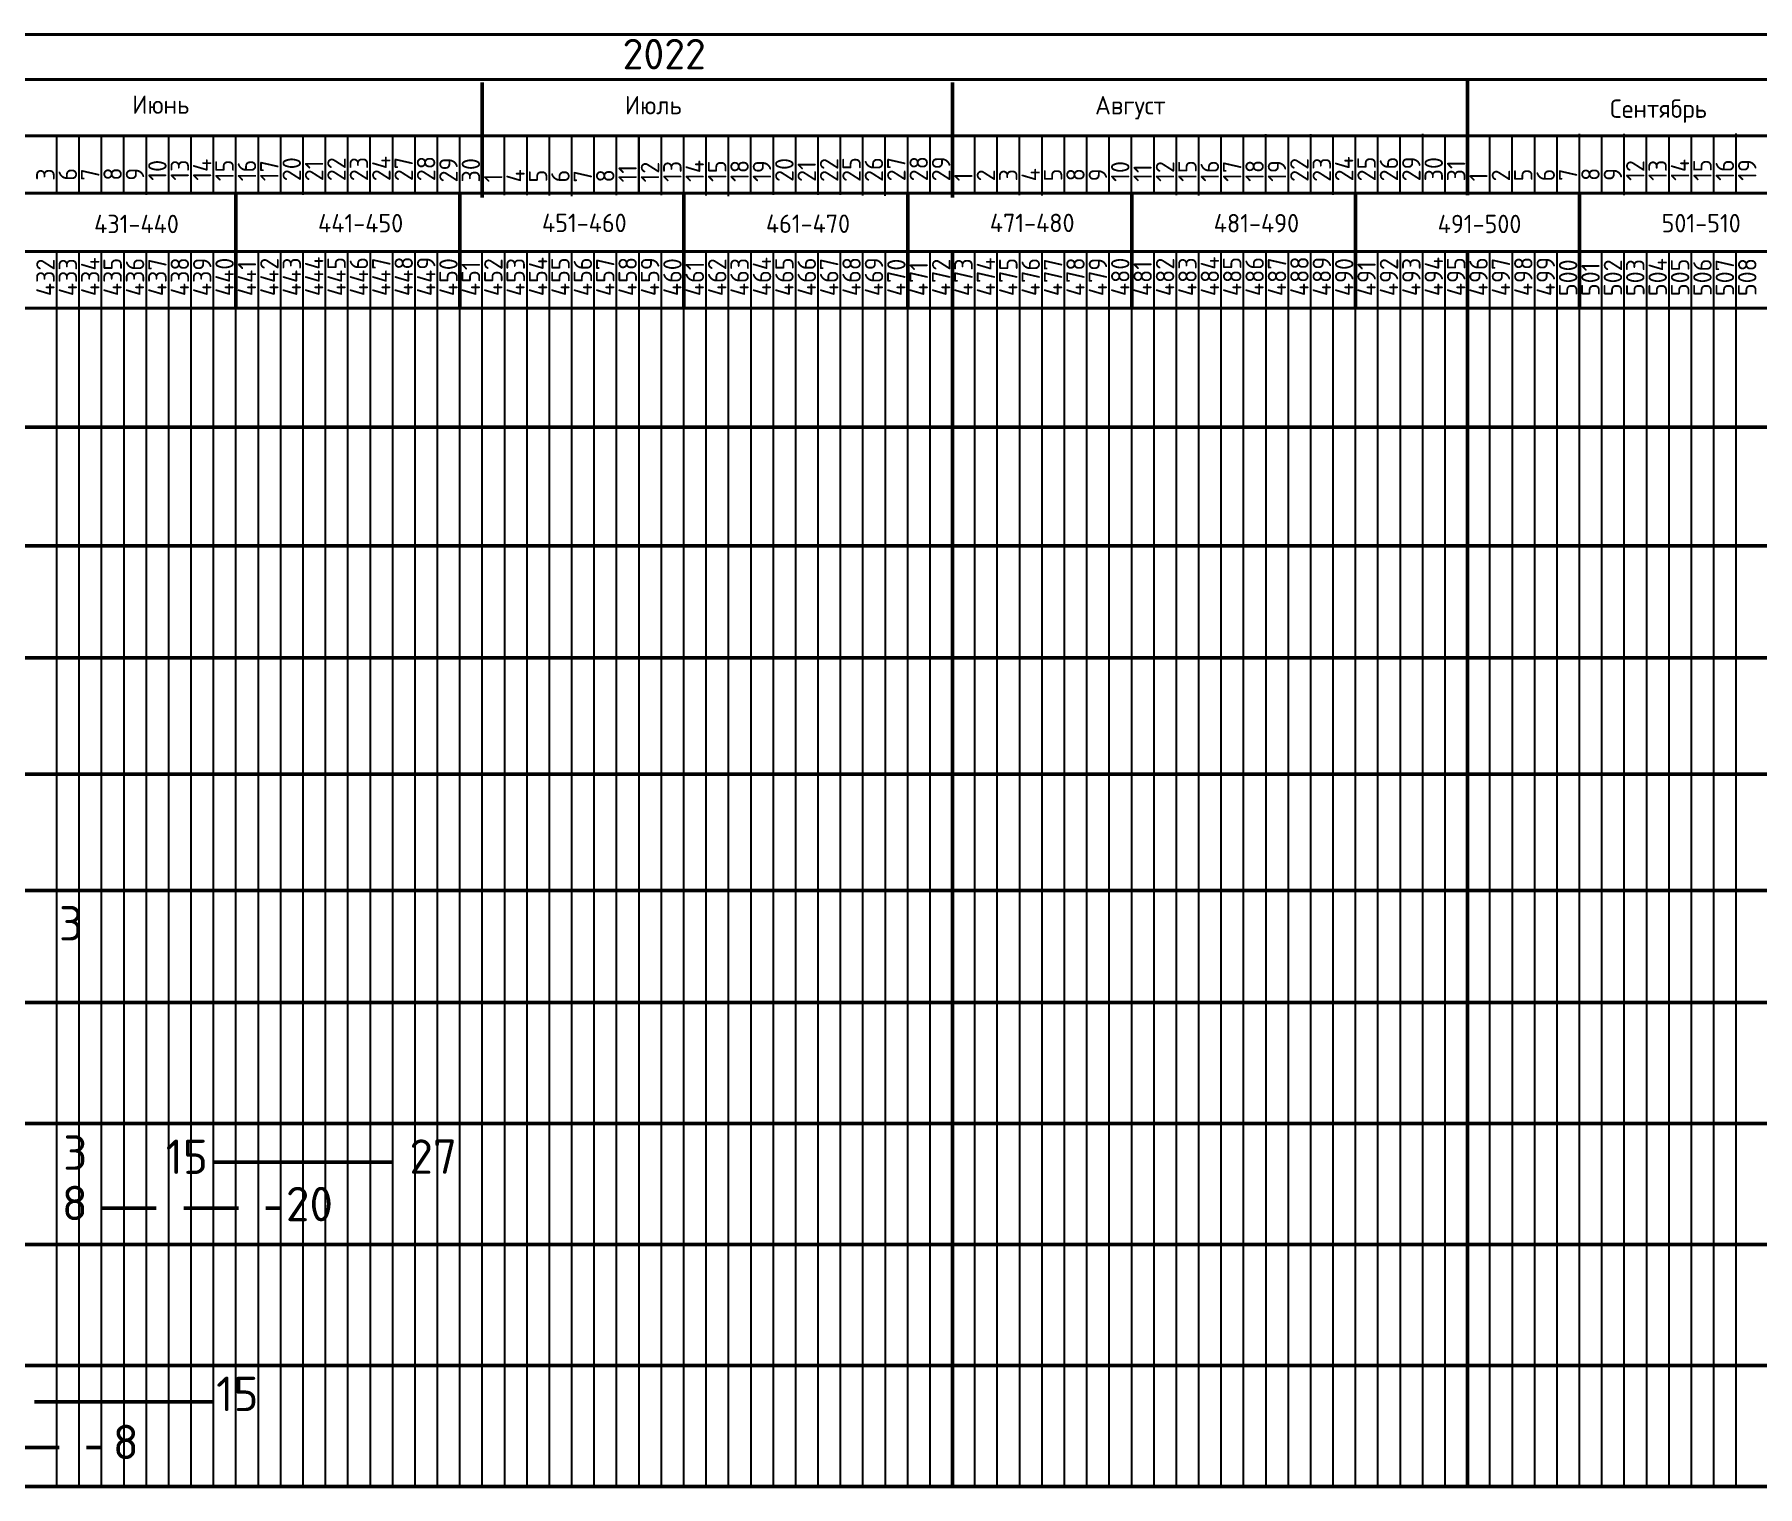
# Model space of a CAD drawing. Header units: millimetres. Extents: x -782 to 10910, y 3841 to 9763.
# Drawn here: x 3817.3 to 3917.3, y 8205.6 to 8289.9 of the extents above; entities that cross this region are included whole.
import ezdxf

# ---------------------------------------------------------------- set-up
doc = ezdxf.new("R2010")
doc.units = ezdxf.units.MM
doc.linetypes.add('HIDDEN2', pattern=[4.7625, 3.175, -1.5875])
doc.layers.add('A0-08', color=101, linetype='Continuous')
doc.styles.add('GOST-2.304_Type-B', font='GOST_Common.ttf')
doc.styles.get("Standard").update_dxf_attribs({"font": 'isocpeur.ttf'})

msp = doc.modelspace()

# ---------------------------------------------------------------- linework, layer by layer
at = {"lineweight": 50}
for p, q in [((3843.279557, 8280.478222), (3843.279557, 8287.159704)), ((3870.58027, 8280.471804), (3870.58027, 8287.153285)), ((3900.478399, 8280.61496), (3900.480208, 8287.327425)), ((3828.981601, 8274.012964), (3828.981601, 8280.645943)), ((3828.981601, 8274.005271), (3828.981601, 8280.63825)), ((3841.981601, 8274.012964), (3841.981601, 8280.645943)), ((3854.981601, 8274.012964), (3854.981601, 8280.645943)), ((3867.981601, 8274.036042), (3867.981601, 8280.669021)), ((3880.981601, 8274.005271), (3880.981601, 8280.63825)), ((3893.981601, 8274.012964), (3893.981601, 8280.645943)), ((3906.981601, 8274.012964), (3906.981601, 8280.645943)), ((3870.577523, 8277.348261), (3870.578805, 8205.615409)), ((3900.47743, 8277.337146), (3900.478711, 8205.604294)), ((3207.263072, 8267.141568), (3997.981601, 8267.144808)), ((3207.263041, 8260.239402), (3997.981601, 8260.239402)), ((3207.263072, 8253.748564), (3997.981601, 8253.748564)), ((3207.263072, 8246.983507), (3997.981601, 8246.983507)), ((3207.263072, 8240.21845), (3997.981601, 8240.22138)), ((3207.263072, 8240.21845), (3997.981601, 8240.22138)), ((3207.263072, 8233.716445), (3997.981601, 8233.716445)), ((3207.263072, 8226.688336), (3997.981601, 8226.691275)), ((3207.263072, 8226.688336), (3997.981601, 8226.691275)), ((3827.681599, 8224.438594), (3838.081573, 8224.438594)), ((3207.263072, 8219.660227), (3997.981601, 8219.660227)), ((3207.263072, 8219.660227), (3997.981601, 8219.660227)), ((3207.263072, 8212.632118), (3997.981601, 8212.635048)), ((3207.263072, 8212.632118), (3997.981601, 8212.635048)), ((3207.263072, 8212.632118), (3997.981601, 8212.632118)), ((3817.281624, 8210.53454), (3827.681599, 8210.53454)), ((3207.26283, 8205.604008), (3997.981601, 8205.606947)), ((3207.26283, 8205.604008), (3997.981601, 8205.606947)), ((3207.26283, 8205.604008), (3997.981601, 8205.606947)), ((3207.26283, 8205.604008), (3997.981601, 8205.606947))]:
    msp.add_line(p, q, dxfattribs=at)
at = {"lineweight": -3}
for p, q in [((3818.578901, 8280.719105), (3818.579681, 8284.038774)), ((3818.578903, 8280.723591), (3818.579683, 8284.04326)), ((3825.078838, 8280.736835), (3825.078775, 8284.063362)), ((3825.07884, 8280.741321), (3825.078776, 8284.067848)), ((3826.378838, 8280.750049), (3826.379619, 8284.069717)), ((3827.678838, 8280.719278), (3827.679619, 8284.038947)), ((3827.67884, 8280.741321), (3827.67962, 8284.06099)), ((3834.178775, 8280.737008), (3834.178712, 8284.063535)), ((3834.178776, 8280.759051), (3834.178713, 8284.085578)), ((3836.778775, 8280.737008), (3836.779556, 8284.056677)), ((3836.778776, 8280.759051), (3836.779557, 8284.078719)), ((3839.378775, 8280.719451), (3839.379556, 8284.039119)), ((3840.678776, 8280.738216), (3840.679557, 8284.057884)), ((3843.278713, 8280.776781), (3843.27865, 8284.103308)), ((3843.278776, 8280.645943), (3843.279557, 8283.965612)), ((3845.878714, 8280.759223), (3845.879494, 8284.078892)), ((3849.778713, 8280.663673), (3849.77865, 8283.9902)), ((3852.378651, 8280.776953), (3852.378588, 8284.10348)), ((3852.378714, 8280.646115), (3852.379494, 8283.965784)), ((3854.978651, 8280.776953), (3854.979431, 8284.096622)), ((3858.878651, 8280.663845), (3858.878588, 8283.990372)), ((3861.478588, 8280.794683), (3861.478525, 8284.12121)), ((3861.478651, 8280.663845), (3861.479431, 8283.983514)), ((3864.078588, 8280.794683), (3864.079368, 8284.114352)), ((3865.378651, 8280.676886), (3865.379431, 8283.996555)), ((3867.978588, 8280.681575), (3867.978525, 8284.008102)), ((3870.578525, 8280.812413), (3870.578461, 8284.13894)), ((3870.578588, 8280.681575), (3870.579368, 8284.001244)), ((3873.178525, 8280.794856), (3873.179305, 8284.114524)), ((3877.078525, 8280.699305), (3877.078461, 8284.025832)), ((3878.378525, 8280.712519), (3878.379305, 8284.032187)), ((3879.678462, 8280.812586), (3879.678399, 8284.139113)), ((3879.678525, 8280.681748), (3879.679305, 8284.001417)), ((3882.278462, 8280.812586), (3882.279242, 8284.132254)), ((3886.178462, 8280.699478), (3886.178399, 8284.026005)), ((3888.778399, 8280.830316), (3888.778336, 8284.156843)), ((3888.778462, 8280.699478), (3888.779242, 8284.019147)), ((3891.378399, 8280.830316), (3891.379179, 8284.149984)), ((3891.378462, 8280.68192), (3891.379243, 8284.001589)), ((3892.678399, 8280.799545), (3892.679179, 8284.119214)), ((3895.278399, 8280.707272), (3895.279179, 8284.026941)), ((3897.878336, 8280.848046), (3897.878273, 8284.174573)), ((3900.478336, 8280.830488), (3900.479116, 8284.150157)), ((3901.778336, 8280.725002), (3901.778273, 8284.051529)), ((3904.378336, 8280.707445), (3904.379116, 8284.027114)), ((3906.978273, 8280.848218), (3906.97821, 8284.174745)), ((3909.578273, 8280.848218), (3909.579053, 8284.167887)), ((3910.878273, 8280.725175), (3910.87821, 8284.051702)), ((3913.478273, 8280.725175), (3913.479053, 8284.044844)), ((3916.07821, 8280.865948), (3916.078147, 8284.192475))]:
    msp.add_line(p, q, dxfattribs=at)
at = {"lineweight": 25}
for p, q in [((3819.878901, 8280.688335), (3819.878901, 8284.012517)), ((3819.878903, 8280.69282), (3819.878903, 8284.017002)), ((3821.178901, 8280.688335), (3821.178901, 8284.012517)), ((3821.178903, 8280.69282), (3821.178903, 8284.017002)), ((3822.478901, 8280.657564), (3822.478901, 8283.981746)), ((3822.478903, 8280.66205), (3822.478903, 8283.986232)), ((3823.778901, 8280.626793), (3823.778901, 8283.950976)), ((3823.778903, 8280.631279), (3823.778903, 8283.955461)), ((3826.378838, 8280.688507), (3826.378838, 8284.01269)), ((3826.37884, 8280.71055), (3826.37884, 8284.034732)), ((3828.978838, 8280.688507), (3828.978838, 8284.01269)), ((3828.97884, 8280.71055), (3828.97884, 8284.034732)), ((3830.278838, 8280.688507), (3830.278838, 8284.01269)), ((3830.27884, 8280.71055), (3830.27884, 8284.034732)), ((3831.578838, 8280.657737), (3831.578838, 8283.981919)), ((3831.57884, 8280.67978), (3831.57884, 8284.003962)), ((3832.878838, 8280.626966), (3832.878838, 8283.951148)), ((3832.87884, 8280.649009), (3832.87884, 8283.973191)), ((3835.478775, 8280.706237), (3835.478775, 8284.03042)), ((3835.478776, 8280.72828), (3835.478776, 8284.052462)), ((3838.078775, 8280.706237), (3838.078775, 8284.03042)), ((3838.078776, 8280.72828), (3838.078776, 8284.052462)), ((3839.378775, 8280.706237), (3839.378775, 8284.03042)), ((3839.378776, 8280.72828), (3839.378776, 8284.052462)), ((3839.378776, 8280.707445), (3839.378776, 8284.031627)), ((3840.678775, 8280.675467), (3840.678775, 8283.999649)), ((3840.678776, 8280.69751), (3840.678776, 8284.021692)), ((3841.978776, 8280.666739), (3841.978776, 8283.990921)), ((3841.978776, 8280.615172), (3841.978776, 8283.939354)), ((3844.578714, 8280.728453), (3844.578714, 8284.052635)), ((3844.578776, 8280.615172), (3844.578776, 8283.939354)), ((3845.878776, 8280.615172), (3845.878776, 8283.939354)), ((3847.178714, 8280.728453), (3847.178714, 8284.052635)), ((3847.178776, 8280.584402), (3847.178776, 8283.908584)), ((3848.478714, 8280.728453), (3848.478714, 8284.052635)), ((3849.778714, 8280.697682), (3849.778714, 8284.021864)), ((3851.078714, 8280.666911), (3851.078714, 8283.991094)), ((3851.078714, 8280.615345), (3851.078714, 8283.939527)), ((3853.678651, 8280.746183), (3853.678651, 8284.070365)), ((3853.678714, 8280.615345), (3853.678714, 8283.939527)), ((3854.978714, 8280.615345), (3854.978714, 8283.939527)), ((3856.278651, 8280.746183), (3856.278651, 8284.070365)), ((3856.278714, 8280.584574), (3856.278714, 8283.908756)), ((3857.578651, 8280.746183), (3857.578651, 8284.070365)), ((3858.878651, 8280.715412), (3858.878651, 8284.039594)), ((3860.178651, 8280.684641), (3860.178651, 8284.008824)), ((3860.178651, 8280.633075), (3860.178651, 8283.957257)), ((3862.778588, 8280.763913), (3862.778588, 8284.088095)), ((3862.778651, 8280.633075), (3862.778651, 8283.957257)), ((3864.078651, 8280.633075), (3864.078651, 8283.957257)), ((3865.378588, 8280.763913), (3865.378588, 8284.088095)), ((3865.378651, 8280.602304), (3865.378651, 8283.926486)), ((3866.678588, 8280.763913), (3866.678588, 8284.088095)), ((3866.678651, 8280.571533), (3866.678651, 8283.895716)), ((3867.978588, 8280.733142), (3867.978588, 8284.057324)), ((3869.278588, 8280.702371), (3869.278588, 8284.026553)), ((3869.278588, 8280.650805), (3869.278588, 8283.974987)), ((3871.878525, 8280.764085), (3871.878525, 8284.088267)), ((3871.878588, 8280.650805), (3871.878588, 8283.974987)), ((3873.178588, 8280.650805), (3873.178588, 8283.974987)), ((3874.478525, 8280.764085), (3874.478525, 8284.088267)), ((3874.478588, 8280.620034), (3874.478588, 8283.944216)), ((3875.778525, 8280.764085), (3875.778525, 8284.088267)), ((3875.778588, 8280.589263), (3875.778588, 8283.913446)), ((3877.078525, 8280.733314), (3877.078525, 8284.057497)), ((3878.378525, 8280.702544), (3878.378525, 8284.026726)), ((3878.378525, 8280.650977), (3878.378525, 8283.975159)), ((3880.978462, 8280.781815), (3880.978462, 8284.105997)), ((3880.978525, 8280.650977), (3880.978525, 8283.975159)), ((3882.278525, 8280.650977), (3882.278525, 8283.975159)), ((3883.578462, 8280.781815), (3883.578462, 8284.105997)), ((3883.578525, 8280.620207), (3883.578525, 8283.944389)), ((3884.878462, 8280.781815), (3884.878462, 8284.105997)), ((3884.878525, 8280.589436), (3884.878525, 8283.913618)), ((3886.178462, 8280.751044), (3886.178462, 8284.075227)), ((3887.478462, 8280.720274), (3887.478462, 8284.044456)), ((3887.478462, 8280.668707), (3887.478462, 8283.992889)), ((3890.078399, 8280.799545), (3890.078399, 8284.123727)), ((3890.078462, 8280.668707), (3890.078462, 8283.992889)), ((3891.378399, 8280.768774), (3891.378399, 8284.092957)), ((3891.378462, 8280.668707), (3891.378462, 8283.992889)), ((3892.678399, 8280.799545), (3892.678399, 8284.123727)), ((3892.678462, 8280.637937), (3892.678462, 8283.962119)), ((3893.978399, 8280.799545), (3893.978399, 8284.123727)), ((3893.978399, 8280.676502), (3893.978399, 8284.000684)), ((3895.278399, 8280.768774), (3895.278399, 8284.092957)), ((3896.578399, 8280.738004), (3896.578399, 8284.062186)), ((3896.578399, 8280.676502), (3896.578399, 8284.000684)), ((3897.878399, 8280.676502), (3897.878399, 8284.000684)), ((3899.178336, 8280.799718), (3899.178336, 8284.1239)), ((3899.178399, 8280.645731), (3899.178399, 8283.969913)), ((3900.478399, 8280.61496), (3900.478399, 8283.939143)), ((3901.778336, 8280.799718), (3901.778336, 8284.1239)), ((3903.078336, 8280.799718), (3903.078336, 8284.1239)), ((3903.078336, 8280.676674), (3903.078336, 8284.000856)), ((3904.378336, 8280.768947), (3904.378336, 8284.093129)), ((3905.678336, 8280.738176), (3905.678336, 8284.062358)), ((3905.678336, 8280.676674), (3905.678336, 8284.000856)), ((3906.978336, 8280.676674), (3906.978336, 8284.000856)), ((3908.278273, 8280.817448), (3908.278273, 8284.14163)), ((3908.278336, 8280.645904), (3908.278336, 8283.970086)), ((3909.578336, 8280.615133), (3909.578336, 8283.939315)), ((3910.878273, 8280.817448), (3910.878273, 8284.14163)), ((3912.178273, 8280.817448), (3912.178273, 8284.14163)), ((3912.178273, 8280.694404), (3912.178273, 8284.018586)), ((3913.478273, 8280.786677), (3913.478273, 8284.110859)), ((3914.778273, 8280.755906), (3914.778273, 8284.080088)), ((3914.778273, 8280.694404), (3914.778273, 8284.018586)), ((3916.078273, 8280.694404), (3916.078273, 8284.018586)), ((3848.478776, 8280.553631), (3848.478776, 8283.877813)), ((3857.578714, 8280.553803), (3857.578714, 8283.877986)), ((3818.581601, 8274.028349), (3818.581601, 8277.367917)), ((3818.581601, 8205.606274), (3818.581601, 8277.337146)), ((3819.881601, 8274.028349), (3819.881601, 8277.352531)), ((3819.881601, 8274.028349), (3819.881601, 8277.352531)), ((3819.881601, 8205.606278), (3819.881601, 8277.337146)), ((3821.181601, 8274.028349), (3821.181601, 8277.352531)), ((3821.181601, 8274.028349), (3821.181601, 8277.352531)), ((3821.181601, 8205.606283), (3821.181601, 8277.337146)), ((3822.481601, 8274.028349), (3822.481601, 8277.367917)), ((3822.481601, 8205.606288), (3822.481601, 8277.337146)), ((3823.781601, 8274.012964), (3823.781601, 8277.337146)), ((3823.781601, 8274.012964), (3823.781601, 8277.337146)), ((3823.781601, 8205.606293), (3823.781601, 8277.337146)), ((3825.081601, 8274.012964), (3825.081601, 8277.337146)), ((3825.081601, 8274.012964), (3825.081601, 8277.337146)), ((3825.081601, 8205.606298), (3825.081601, 8277.337146)), ((3826.381601, 8274.012964), (3826.381601, 8277.352531)), ((3826.381601, 8205.606303), (3826.381601, 8277.337146)), ((3827.681601, 8274.028349), (3827.681601, 8277.352531)), ((3827.681601, 8274.028349), (3827.681601, 8277.352531)), ((3827.681601, 8205.606307), (3827.681601, 8277.337146)), ((3828.981601, 8274.028349), (3828.981601, 8277.352531)), ((3828.981601, 8274.028349), (3828.981601, 8277.352531)), ((3828.981601, 8205.606312), (3828.981601, 8277.337146)), ((3830.281601, 8274.028349), (3830.281601, 8277.367917)), ((3830.281601, 8205.606317), (3830.281601, 8277.337146)), ((3831.581601, 8274.028349), (3831.581601, 8277.352531)), ((3831.581601, 8274.028349), (3831.581601, 8277.352531)), ((3831.581601, 8205.606322), (3831.581601, 8277.337146)), ((3832.881601, 8274.028349), (3832.881601, 8277.352531)), ((3832.881601, 8274.028349), (3832.881601, 8277.352531)), ((3832.881601, 8205.606327), (3832.881601, 8277.337146)), ((3834.181601, 8274.028349), (3834.181601, 8277.367917)), ((3834.181601, 8205.606331), (3834.181601, 8277.337146)), ((3835.481601, 8274.028349), (3835.481601, 8277.352531)), ((3835.481601, 8274.028349), (3835.481601, 8277.352531)), ((3835.481601, 8205.606336), (3835.481601, 8277.337146)), ((3836.781601, 8274.028349), (3836.781601, 8277.352531)), ((3836.781601, 8274.028349), (3836.781601, 8277.352531)), ((3836.781601, 8205.606341), (3836.781601, 8277.337146)), ((3838.081601, 8274.028349), (3838.081601, 8277.367917)), ((3838.081601, 8205.606346), (3838.081601, 8277.337146)), ((3839.381601, 8274.028349), (3839.381601, 8277.352531)), ((3839.381601, 8274.028349), (3839.381601, 8277.352531)), ((3839.381601, 8205.606351), (3839.381601, 8277.337146)), ((3840.681601, 8274.028349), (3840.681601, 8277.352531)), ((3840.681601, 8274.028349), (3840.681601, 8277.352531)), ((3840.681601, 8205.606355), (3840.681601, 8277.337146)), ((3841.981601, 8274.028349), (3841.981601, 8277.367917)), ((3841.981601, 8205.60636), (3841.981601, 8277.337146)), ((3843.281601, 8274.012964), (3843.281601, 8277.337146)), ((3843.281601, 8274.012964), (3843.281601, 8277.337146)), ((3843.281601, 8205.606365), (3843.281601, 8277.337146)), ((3844.581601, 8274.012964), (3844.581601, 8277.337146)), ((3844.581601, 8274.012964), (3844.581601, 8277.337146)), ((3844.581601, 8205.60637), (3844.581601, 8277.337146)), ((3845.881601, 8274.012964), (3845.881601, 8277.352531)), ((3845.881601, 8205.606375), (3845.881601, 8277.337146)), ((3847.181601, 8205.60638), (3847.181601, 8277.337146)), ((3847.181601, 8273.997579), (3847.181601, 8277.321761)), ((3847.181601, 8273.997579), (3847.181601, 8277.321761)), ((3848.481601, 8205.606384), (3848.481601, 8277.337146)), ((3848.481601, 8273.997579), (3848.481601, 8277.321761)), ((3848.481601, 8273.997579), (3848.481601, 8277.321761)), ((3849.781601, 8273.997579), (3849.781601, 8277.337146)), ((3849.781601, 8205.606389), (3849.781601, 8277.337146)), ((3851.081601, 8274.012964), (3851.081601, 8277.337146)), ((3851.081601, 8274.012964), (3851.081601, 8277.337146)), ((3851.081601, 8205.606394), (3851.081601, 8277.337146)), ((3852.381601, 8274.012964), (3852.381601, 8277.337146)), ((3852.381601, 8274.012964), (3852.381601, 8277.337146)), ((3852.381601, 8205.606399), (3852.381601, 8277.337146)), ((3853.681601, 8274.012964), (3853.681601, 8277.352531)), ((3853.681601, 8205.606404), (3853.681601, 8277.337146)), ((3854.981601, 8274.012964), (3854.981601, 8277.337146)), ((3854.981601, 8274.012964), (3854.981601, 8277.337146)), ((3854.981601, 8205.606408), (3854.981601, 8277.337146)), ((3856.281601, 8274.012964), (3856.281601, 8277.337146)), ((3856.281601, 8274.012964), (3856.281601, 8277.337146)), ((3856.281601, 8205.606413), (3856.281601, 8277.337146)), ((3857.581601, 8274.012964), (3857.581601, 8277.352531)), ((3857.581601, 8205.606418), (3857.581601, 8277.337146)), ((3858.881601, 8274.012964), (3858.881601, 8277.337146)), ((3858.881601, 8274.012964), (3858.881601, 8277.337146)), ((3858.881601, 8205.606423), (3858.881601, 8277.337146)), ((3860.181601, 8274.012964), (3860.181601, 8277.337146)), ((3860.181601, 8274.012964), (3860.181601, 8277.337146)), ((3860.181601, 8205.606428), (3860.181601, 8277.337146)), ((3861.481601, 8274.012964), (3861.481601, 8277.352531)), ((3861.481601, 8205.606433), (3861.481601, 8277.337146)), ((3862.781601, 8274.012964), (3862.781601, 8277.337146)), ((3862.781601, 8274.012964), (3862.781601, 8277.337146)), ((3862.781601, 8205.606437), (3862.781601, 8277.337146)), ((3864.081601, 8274.012964), (3864.081601, 8277.337146)), ((3864.081601, 8274.012964), (3864.081601, 8277.337146)), ((3864.081601, 8205.606442), (3864.081601, 8277.337146)), ((3865.381601, 8274.012964), (3865.381601, 8277.352531)), ((3865.381601, 8205.606447), (3865.381601, 8277.337146)), ((3866.681601, 8205.606452), (3866.681601, 8277.337146)), ((3866.681601, 8273.997579), (3866.681601, 8277.321761)), ((3866.681601, 8273.997579), (3866.681601, 8277.321761)), ((3867.981601, 8205.606457), (3867.981601, 8277.337146)), ((3867.981601, 8273.997579), (3867.981601, 8277.321761)), ((3867.981601, 8273.997579), (3867.981601, 8277.321761)), ((3869.281601, 8273.997579), (3869.281601, 8277.337146)), ((3869.281601, 8205.606461), (3869.281601, 8277.337146)), ((3870.581601, 8205.606466), (3870.581601, 8277.337146)), ((3870.581601, 8273.982193), (3870.581601, 8277.306375)), ((3870.581601, 8273.982193), (3870.581601, 8277.306375)), ((3871.881601, 8205.606471), (3871.881601, 8277.337146)), ((3871.881601, 8273.982193), (3871.881601, 8277.306375)), ((3871.881601, 8273.982193), (3871.881601, 8277.306375)), ((3873.181601, 8205.606476), (3873.181601, 8277.337146)), ((3873.181601, 8273.982193), (3873.181601, 8277.321761)), ((3874.481601, 8205.606481), (3874.481601, 8277.337146)), ((3874.481601, 8273.997579), (3874.481601, 8277.321761)), ((3874.481601, 8273.997579), (3874.481601, 8277.321761)), ((3875.781601, 8205.606486), (3875.781601, 8277.337146)), ((3875.781601, 8273.997579), (3875.781601, 8277.321761)), ((3875.781601, 8273.997579), (3875.781601, 8277.321761)), ((3877.081601, 8273.997579), (3877.081601, 8277.337146)), ((3877.081601, 8205.60649), (3877.081601, 8277.337146)), ((3878.381601, 8205.606495), (3878.381601, 8277.337146)), ((3878.381601, 8273.997579), (3878.381601, 8277.321761)), ((3878.381601, 8273.997579), (3878.381601, 8277.321761)), ((3879.681601, 8205.6065), (3879.681601, 8277.337146)), ((3879.681601, 8273.997579), (3879.681601, 8277.321761)), ((3879.681601, 8273.997579), (3879.681601, 8277.321761)), ((3880.981601, 8273.997579), (3880.981601, 8277.337146)), ((3880.981601, 8205.606505), (3880.981601, 8277.337146)), ((3882.281601, 8205.60651), (3882.281601, 8277.337146)), ((3882.281601, 8273.997579), (3882.281601, 8277.321761)), ((3882.281601, 8273.997579), (3882.281601, 8277.321761)), ((3883.581601, 8205.606514), (3883.581601, 8277.337146)), ((3883.581601, 8273.997579), (3883.581601, 8277.321761)), ((3883.581601, 8273.997579), (3883.581601, 8277.321761)), ((3884.881601, 8273.997579), (3884.881601, 8277.337146)), ((3884.881601, 8205.606519), (3884.881601, 8277.337146)), ((3886.181601, 8205.606524), (3886.181601, 8277.337146)), ((3886.181601, 8273.997579), (3886.181601, 8277.321761)), ((3886.181601, 8273.997579), (3886.181601, 8277.321761)), ((3887.481601, 8205.606529), (3887.481601, 8277.337146)), ((3887.481601, 8273.997579), (3887.481601, 8277.321761)), ((3887.481601, 8273.997579), (3887.481601, 8277.321761)), ((3888.781601, 8273.997579), (3888.781601, 8277.337146)), ((3888.781601, 8205.606534), (3888.781601, 8277.337146)), ((3890.081601, 8274.028349), (3890.081601, 8277.352531)), ((3890.081601, 8274.028349), (3890.081601, 8277.352531)), ((3890.081601, 8205.606539), (3890.081601, 8277.337146)), ((3891.381601, 8274.028349), (3891.381601, 8277.352531)), ((3891.381601, 8274.028349), (3891.381601, 8277.352531)), ((3891.381601, 8205.606543), (3891.381601, 8277.337146)), ((3892.681601, 8274.028349), (3892.681601, 8277.367917)), ((3892.681601, 8205.606548), (3892.681601, 8277.337146)), ((3893.981601, 8274.012964), (3893.981601, 8277.337146)), ((3893.981601, 8274.012964), (3893.981601, 8277.337146)), ((3893.981601, 8205.606553), (3893.981601, 8277.337146)), ((3895.281601, 8274.012964), (3895.281601, 8277.337146)), ((3895.281601, 8274.012964), (3895.281601, 8277.337146)), ((3895.281601, 8205.606558), (3895.281601, 8277.337146)), ((3896.581601, 8274.012964), (3896.581601, 8277.352531)), ((3896.581601, 8205.606563), (3896.581601, 8277.337146)), ((3897.881601, 8274.028349), (3897.881601, 8277.352531)), ((3897.881601, 8274.028349), (3897.881601, 8277.352531)), ((3897.881601, 8205.606567), (3897.881601, 8277.337146)), ((3899.181601, 8274.028349), (3899.181601, 8277.352531)), ((3899.181601, 8274.028349), (3899.181601, 8277.352531)), ((3899.181601, 8205.606572), (3899.181601, 8277.337146)), ((3900.481601, 8274.028349), (3900.481601, 8277.367917)), ((3900.481601, 8205.606577), (3900.481601, 8277.337146)), ((3901.781601, 8274.028349), (3901.781601, 8277.352531)), ((3901.781601, 8274.028349), (3901.781601, 8277.352531)), ((3901.781601, 8205.606582), (3901.781601, 8277.337146)), ((3903.081601, 8274.028349), (3903.081601, 8277.352531)), ((3903.081601, 8274.028349), (3903.081601, 8277.352531)), ((3903.081601, 8205.606587), (3903.081601, 8277.337146)), ((3904.381601, 8274.028349), (3904.381601, 8277.367917)), ((3904.381601, 8205.606592), (3904.381601, 8277.337146)), ((3905.681601, 8274.028349), (3905.681601, 8277.352531)), ((3905.681601, 8274.028349), (3905.681601, 8277.352531)), ((3905.681601, 8205.606596), (3905.681601, 8277.337146)), ((3906.981601, 8274.028349), (3906.981601, 8277.352531)), ((3906.981601, 8274.028349), (3906.981601, 8277.352531)), ((3906.981601, 8205.606601), (3906.981601, 8277.337146)), ((3908.281601, 8274.028349), (3908.281601, 8277.367917)), ((3908.281601, 8205.606606), (3908.281601, 8277.337146)), ((3909.581601, 8274.028349), (3909.581601, 8277.352531)), ((3909.581601, 8274.028349), (3909.581601, 8277.352531)), ((3909.581601, 8205.606611), (3909.581601, 8277.337146)), ((3910.881601, 8274.028349), (3910.881601, 8277.352531)), ((3910.881601, 8274.028349), (3910.881601, 8277.352531)), ((3910.881601, 8205.606616), (3910.881601, 8277.337146)), ((3912.181601, 8274.028349), (3912.181601, 8277.367917)), ((3912.181601, 8205.60662), (3912.181601, 8277.337146)), ((3913.481601, 8274.012964), (3913.481601, 8277.337146)), ((3913.481601, 8274.012964), (3913.481601, 8277.337146)), ((3913.481601, 8205.606625), (3913.481601, 8277.337146)), ((3914.781601, 8274.012964), (3914.781601, 8277.337146)), ((3914.781601, 8274.012964), (3914.781601, 8277.337146)), ((3914.781601, 8205.60663), (3914.781601, 8277.337146)), ((3916.081601, 8274.012964), (3916.081601, 8277.352531)), ((3916.081601, 8205.606635), (3916.081601, 8277.337146))]:
    msp.add_line(p, q, dxfattribs=at)
at = {"linetype": 'HIDDEN2', "lineweight": 50}
for p, q in [((3821.181573, 8221.767963), (3831.581573, 8221.767963)), ((3810.781599, 8207.863909), (3821.181599, 8207.863909))]:
    msp.add_line(p, q, dxfattribs=at)
at = {"layer": 'A0-08', "color": 0, "lineweight": 40}
for p, q in [((3256.981601, 8289.948506), (3997.981601, 8289.948506)), ((3256.981601, 8289.948506), (3997.981601, 8289.948506)), ((3281.548041, 8289.948506), (3997.981601, 8289.948506)), ((3310.466995, 8289.948506), (3997.981601, 8289.948506)), ((3997.981601, 8289.948506), (3548.807486, 8289.948506)), ((3256.981601, 8287.327425), (3997.981601, 8287.327425)), ((3256.983574, 8284.057884), (3997.983574, 8284.057884)), ((3256.982794, 8280.738216), (3997.982794, 8280.738216)), ((3256.981601, 8277.337146), (3997.981601, 8277.337146)), ((3351.264167, 8277.337146), (3997.981601, 8277.352531)), ((3256.981601, 8274.043735), (3997.981601, 8274.043735))]:
    msp.add_line(p, q, dxfattribs=at)
at = {"layer": 'A0-08', "color": 0, "lineweight": 25}
for p, q in [((3858.878033, 8274.043735), (3870.847841, 8274.043735)), ((3858.878033, 8274.028349), (3870.847841, 8274.028349))]:
    msp.add_line(p, q, dxfattribs=at)

# ---------------------------------------------------------------- texts
msp.add_text('2022', height=1.7683557).set_placement((3851.42435, 8287.922538))
at = {"char_height": 2, "width": 12.36883474, "attachment_point": 5}
for s, insert in [('3', (3819.409136, 8238.319119)), ('3', (3819.657968, 8224.997191)), ('15', (3826.125484, 8224.759274)), ('27', (3840.433049, 8224.771064)), ('8', (3819.62421, 8222.072944)), ('20', (3833.245419, 8222.01257)), ('15', (3829.057463, 8210.988158)), ('8', (3822.584972, 8208.191484))]:
    msp.add_mtext(s, dxfattribs=dict(at, insert=insert))
at = {"layer": 'A0-08', "color": 0, "lineweight": 25, "style": 'GOST-2.304_Type-B'}
for s, p in [('Июнь', (3822.954111, 8285.339976)), ('Июль', (3851.555418, 8285.308167)), ('Август', (3878.856132, 8285.301748)), ('Сентябрь', (3908.756069, 8285.101951)), ('431-440', (3820.746272, 8278.405482)), ('441-450', (3833.746272, 8278.451638)), ('451-460', (3846.746272, 8278.467024)), ('461-470', (3859.746272, 8278.420868)), ('471-480', (3872.746272, 8278.467024)), ('481-490', (3885.746272, 8278.451638)), ('491-500', (3898.746272, 8278.405482)), ('501-510', (3911.746272, 8278.451638))]:
    msp.add_text(s, height=1.0687328, dxfattribs=at).set_placement(p)
for s, height, p in [('3', 1.068733, (3818.452144, 8281.454558)), ('6', 1.068733, (3819.752144, 8281.454558)), ('7', 1.068733, (3821.052144, 8281.454558)), ('8', 1.068733, (3822.352144, 8281.454558)), ('9', 1.068733, (3823.652144, 8281.454558)), ('10', 1.0687328, (3824.952144, 8281.454558)), ('13', 1.0687328, (3826.252144, 8281.454558)), ('14', 1.0687328, (3827.552144, 8281.454558)), ('15', 1.0687328, (3828.852081, 8281.42396)), ('16', 1.0687328, (3830.152081, 8281.42396)), ('17', 1.0687328, (3831.452081, 8281.42396)), ('20', 1.0687328, (3832.752081, 8281.42396)), ('21', 1.0687328, (3834.052081, 8281.42396)), ('22', 1.0687328, (3835.352081, 8281.42396)), ('23', 1.0687328, (3836.652081, 8281.42396)), ('24', 1.0687328, (3837.952081, 8281.42396)), ('27', 1.0687328, (3839.252081, 8281.42396)), ('28', 1.0687328, (3840.552081, 8281.42396)), ('29', 1.0687328, (3841.852019, 8281.350625)), ('30', 1.0687328, (3843.152019, 8281.350625)), ('4', 1.068733, (3845.752019, 8281.350625)), ('5', 1.068733, (3847.052019, 8281.350625)), ('6', 1.068733, (3848.352019, 8281.350625)), ('7', 1.068733, (3849.652019, 8281.350625)), ('8', 1.068733, (3850.952019, 8281.350625)), ('11', 1.0687328, (3852.252019, 8281.350625)), ('12', 1.0687328, (3853.552019, 8281.350625)), ('13', 1.0687328, (3854.851957, 8281.381396)), ('14', 1.0687328, (3856.151957, 8281.381396)), ('15', 1.0687328, (3857.451957, 8281.381396)), ('18', 1.0687328, (3858.751957, 8281.381396)), ('19', 1.0687328, (3860.051957, 8281.381396)), ('20', 1.0687328, (3861.351957, 8281.381396)), ('21', 1.0687328, (3862.651957, 8281.381396)), ('22', 1.0687328, (3863.951957, 8281.381396)), ('25', 1.0687328, (3865.251957, 8281.381396)), ('26', 1.0687328, (3866.551957, 8281.381396)), ('27', 1.0687328, (3867.851831, 8281.417028)), ('28', 1.0687328, (3869.151831, 8281.417028)), ('29', 1.0687328, (3870.451831, 8281.417028)), ('2', 1.068733, (3873.051831, 8281.417028)), ('3', 1.068733, (3874.351831, 8281.417028)), ('4', 1.068733, (3875.651831, 8281.417028)), ('5', 1.068733, (3876.951831, 8281.417028)), ('8', 1.068733, (3878.251831, 8281.417028)), ('9', 1.068733, (3879.551831, 8281.417028)), ('10', 1.0687328, (3880.851768, 8281.38643)), ('11', 1.0687328, (3882.151768, 8281.38643)), ('12', 1.0687328, (3883.451768, 8281.38643)), ('15', 1.0687328, (3884.751831, 8281.38643)), ('16', 1.0687328, (3886.051831, 8281.38643)), ('17', 1.0687328, (3887.351768, 8281.38643)), ('18', 1.0687328, (3888.651768, 8281.38643)), ('19', 1.0687328, (3889.951768, 8281.38643)), ('22', 1.0687328, (3891.251768, 8281.38643)), ('23', 1.0687328, (3892.551768, 8281.38643)), ('24', 1.0687328, (3893.851642, 8281.411954)), ('25', 1.0687328, (3895.151642, 8281.411954)), ('26', 1.0687328, (3896.451642, 8281.411954)), ('29', 1.0687328, (3897.751642, 8281.411954)), ('30', 1.0687328, (3899.051642, 8281.411954)), ('31', 1.0687328, (3900.351642, 8281.411954)), ('2', 1.068733, (3902.951642, 8281.411954)), ('5', 1.068733, (3904.251642, 8281.411954)), ('6', 1.068733, (3905.551642, 8281.411954)), ('7', 1.068733, (3906.851579, 8281.442725)), ('8', 1.068733, (3908.151579, 8281.442725)), ('9', 1.068733, (3909.451579, 8281.442725)), ('12', 1.0687328, (3910.751579, 8281.442725)), ('13', 1.0687328, (3912.051579, 8281.442725)), ('14', 1.0687328, (3913.351579, 8281.442725)), ('15', 1.0687328, (3914.651579, 8281.442725)), ('16', 1.0687328, (3915.951579, 8281.442725)), ('19', 1.0687328, (3917.251579, 8281.442725)), ('1', 1.068733, (3844.452019, 8281.350625)), ('1', 1.068733, (3871.751831, 8281.417028)), ('1', 1.068733, (3901.651642, 8281.411954)), ('434', 1.0687328, (3821.054844, 8274.748416)), ('438', 1.0687328, (3826.254844, 8274.748416)), ('440', 1.0687328, (3828.854844, 8274.748416)), ('442', 1.0687328, (3831.454844, 8274.748416)), ('443', 1.0687328, (3832.754844, 8274.748416)), ('444', 1.0687328, (3834.054844, 8274.748416)), ('445', 1.0687328, (3835.354844, 8274.748416)), ('446', 1.0687328, (3836.654844, 8274.748416)), ('447', 1.0687328, (3837.954844, 8274.748416)), ('448', 1.0687328, (3839.254844, 8274.748416)), ('449', 1.0687328, (3840.554844, 8274.748416)), ('454', 1.0687328, (3847.054844, 8274.748416)), ('455', 1.0687328, (3848.354844, 8274.748416)), ('456', 1.0687328, (3849.654844, 8274.748416)), ('458', 1.0687328, (3852.254844, 8274.748416)), ('459', 1.0687328, (3853.554844, 8274.748416)), ('464', 1.0687328, (3860.054844, 8274.748416)), ('465', 1.0687328, (3861.354844, 8274.748416)), ('466', 1.0687328, (3862.654844, 8274.748416)), ('468', 1.0687328, (3865.254844, 8274.748416)), ('469', 1.0687328, (3866.554844, 8274.748416)), ('474', 1.0687328, (3873.054844, 8274.748416)), ('480', 1.0687328, (3880.854844, 8274.748416)), ('482', 1.0687328, (3883.454844, 8274.748416)), ('483', 1.0687328, (3884.754844, 8274.748416)), ('484', 1.0687328, (3886.054844, 8274.748416)), ('485', 1.0687328, (3887.354844, 8274.748416)), ('486', 1.0687328, (3888.654844, 8274.748416)), ('487', 1.0687328, (3889.954844, 8274.748416)), ('488', 1.0687328, (3891.254844, 8274.748416)), ('489', 1.0687328, (3892.554844, 8274.748416)), ('490', 1.0687328, (3893.854844, 8274.748416)), ('494', 1.0687328, (3899.054844, 8274.748416)), ('495', 1.0687328, (3900.354844, 8274.748416)), ('496', 1.0687328, (3901.654844, 8274.748416)), ('498', 1.0687328, (3904.254844, 8274.748416)), ('499', 1.0687328, (3905.554844, 8274.748416)), ('504', 1.0687328, (3912.054844, 8274.748416)), ('432', 1.0687328, (3818.454844, 8274.748416)), ('433', 1.0687328, (3819.754844, 8274.748416)), ('435', 1.0687328, (3822.354844, 8274.748416)), ('436', 1.0687328, (3823.654844, 8274.748416)), ('437', 1.0687328, (3824.954844, 8274.748416)), ('439', 1.0687328, (3827.554844, 8274.748416)), ('441', 1.0687328, (3830.154844, 8274.748416)), ('450', 1.0687328, (3841.854844, 8274.748416)), ('451', 1.0687328, (3843.154844, 8274.748416)), ('452', 1.0687328, (3844.454844, 8274.748416)), ('453', 1.0687328, (3845.754844, 8274.748416)), ('457', 1.0687328, (3850.954844, 8274.748416)), ('460', 1.0687328, (3854.854844, 8274.748416)), ('461', 1.0687328, (3856.154844, 8274.748416)), ('462', 1.0687328, (3857.454844, 8274.748416)), ('463', 1.0687328, (3858.754844, 8274.748416)), ('467', 1.0687328, (3863.954844, 8274.748416)), ('470', 1.0687328, (3867.854844, 8274.748416)), ('471', 1.0687328, (3869.154844, 8274.748416)), ('472', 1.0687328, (3870.454844, 8274.748416)), ('473', 1.0687328, (3871.754844, 8274.748416)), ('475', 1.0687328, (3874.354844, 8274.748416)), ('476', 1.0687328, (3875.654844, 8274.748416)), ('477', 1.0687328, (3876.954844, 8274.748416)), ('478', 1.0687328, (3878.254844, 8274.748416)), ('479', 1.0687328, (3879.554844, 8274.748416)), ('481', 1.0687328, (3882.154844, 8274.748416)), ('491', 1.0687328, (3895.154844, 8274.748416)), ('492', 1.0687328, (3896.454844, 8274.748416)), ('493', 1.0687328, (3897.754844, 8274.748416)), ('497', 1.0687328, (3902.954844, 8274.748416)), ('500', 1.0687328, (3906.854844, 8274.748416)), ('501', 1.0687328, (3908.154844, 8274.748416)), ('502', 1.0687328, (3909.454844, 8274.748416)), ('503', 1.0687328, (3910.754844, 8274.748416)), ('505', 1.0687328, (3913.354844, 8274.748416)), ('506', 1.0687328, (3914.654844, 8274.748416)), ('507', 1.0687328, (3915.954844, 8274.748416)), ('508', 1.0687328, (3917.254844, 8274.748416))]:
    msp.add_text(s, height=height, rotation=90, dxfattribs=at).set_placement(p)

doc.saveas('drawing.dxf')
